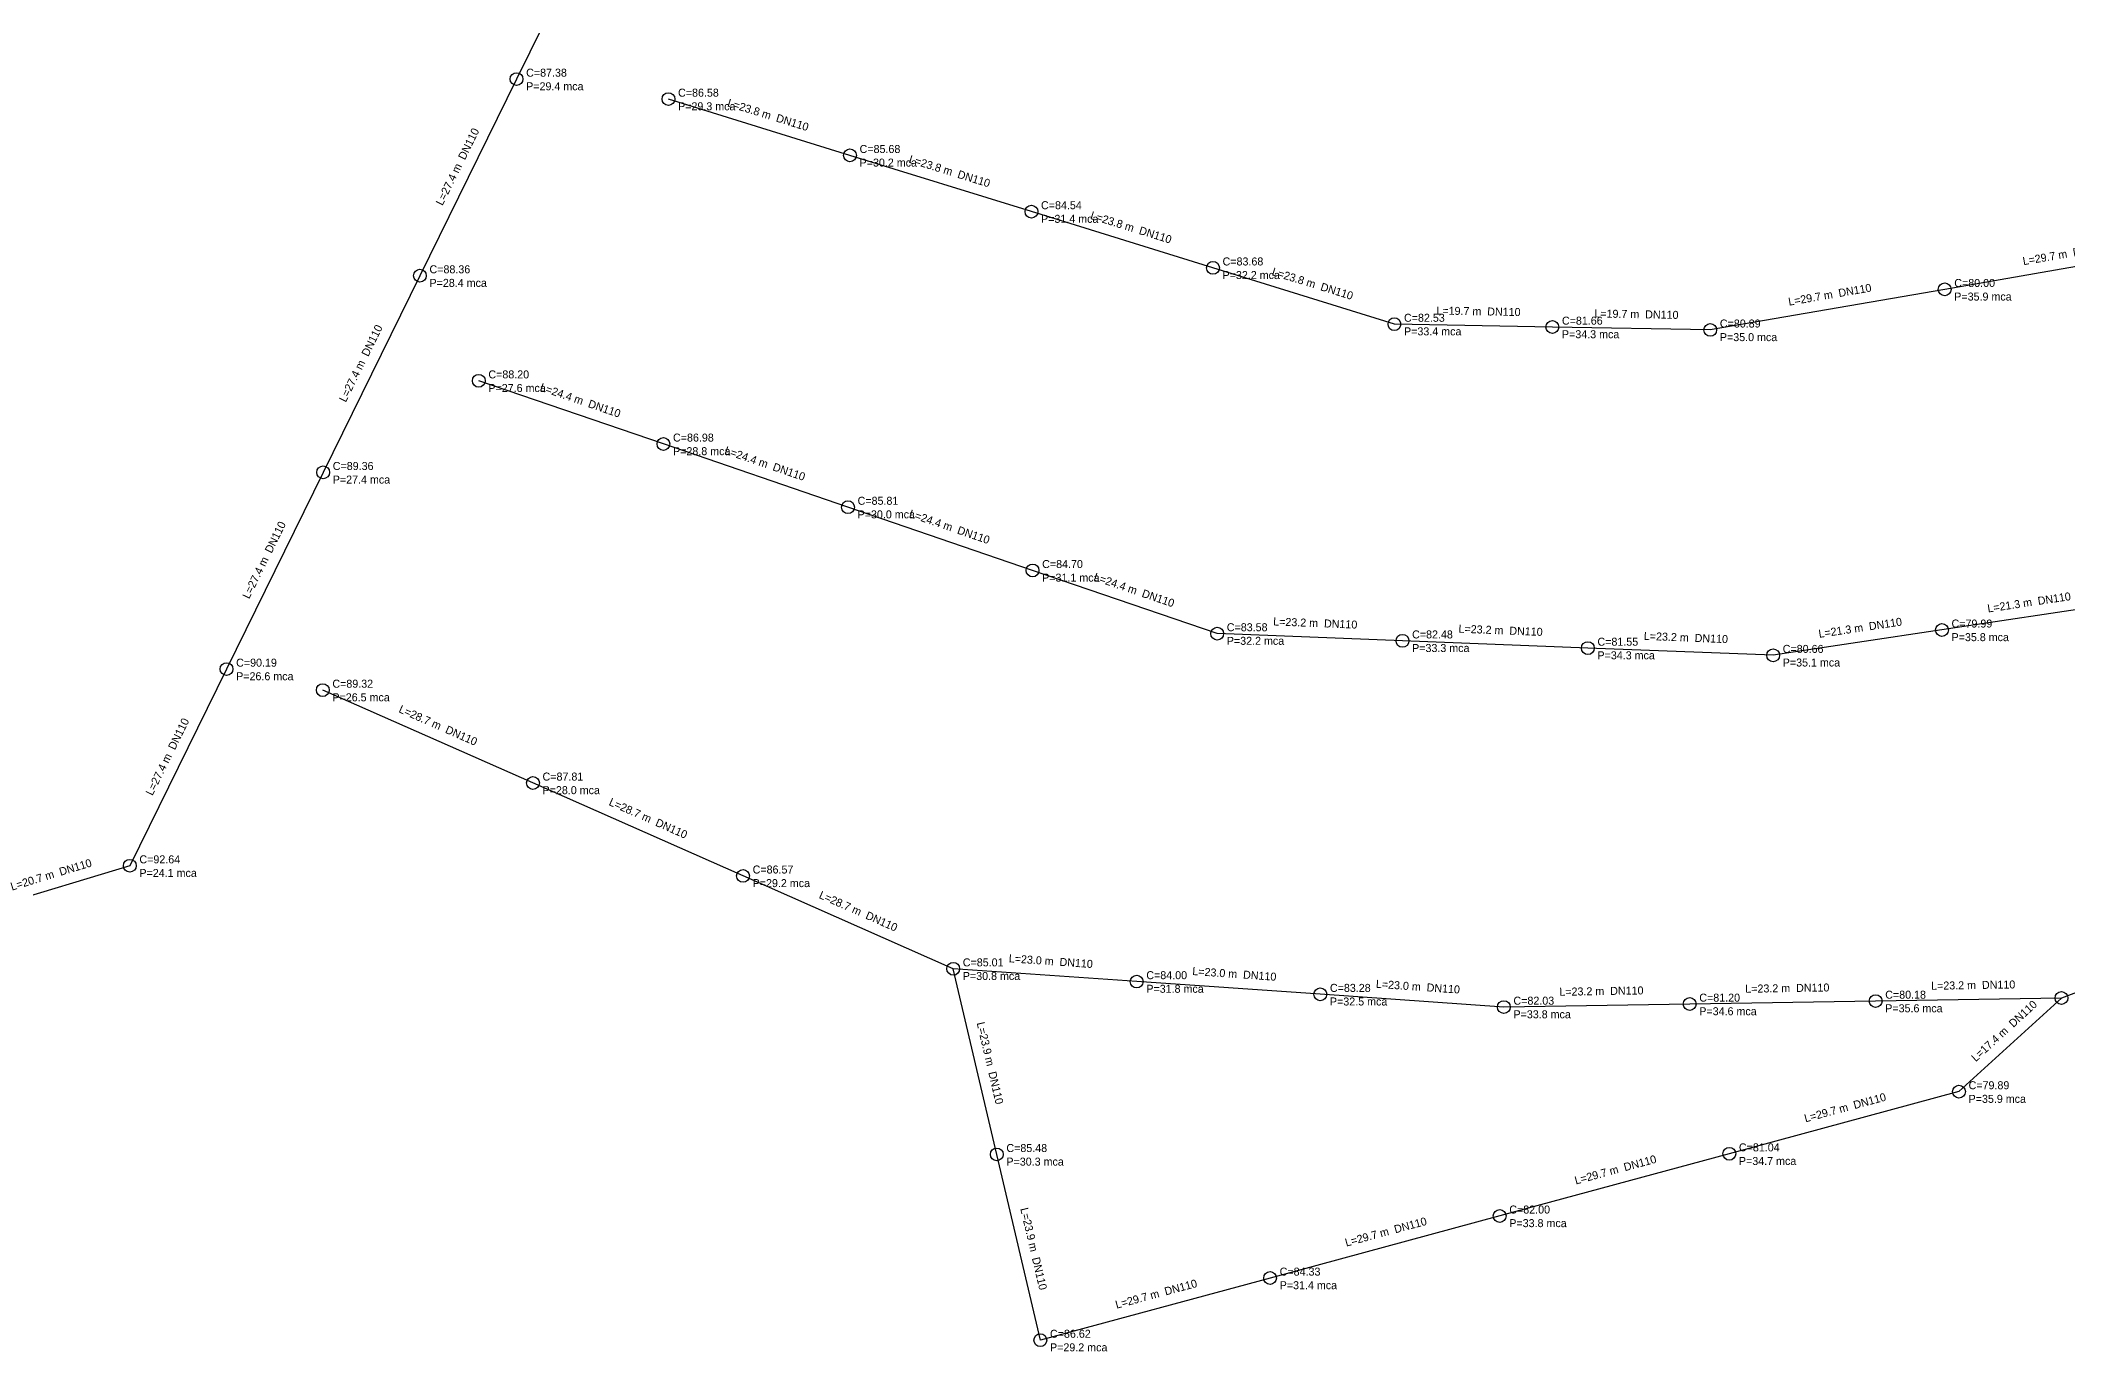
# Model space of a CAD drawing. Extents: x 308164 to 309149, y 8622711 to 8623256.
# Drawn here: x 308558.6 to 308811.9, y 8622710.7 to 8622874.6 of the extents above; entities that cross this region are included whole.
import ezdxf

# ---------------------------------------------------------------- set-up
doc = ezdxf.new("R2010")
doc.units = 0
for name, color, linetype in [('EPANET_NODO_P_15_25', 2, 'CONTINUOUS'), ('EPANET_NODO_P_25_35', 3, 'CONTINUOUS'), ('EPANET_NODO_P_mayor35', 4, 'CONTINUOUS'), ('EPANET_NODO_TXT', 7, 'CONTINUOUS'), ('EPANET_TUBO_DN110', 4, 'CONTINUOUS'), ('EPANET_TUBO_TXT', 8, 'CONTINUOUS')]:
    doc.layers.add(name, color=color, linetype=linetype)

msp = doc.modelspace()

# ---------------------------------------------------------------- linework, layer by layer
at = {"layer": 'EPANET_NODO_P_15_25'}
msp.add_circle((308569.75, 8622771.44), 0.8, dxfattribs=at)
at = {"layer": 'EPANET_NODO_P_25_35'}
for centre in [(308618.09, 8622869.79), (308637.08, 8622867.29), (308659.77, 8622860.25), (308682.45, 8622853.22), (308705.14, 8622846.19), (308606.01, 8622845.21), (308727.82, 8622839.15), (308747.56, 8622838.79), (308613.37, 8622832.07), (308636.45, 8622824.17), (308593.92, 8622820.62), (308659.52, 8622816.27), (308682.59, 8622808.36), (308705.67, 8622800.46), (308728.83, 8622799.56), (308752, 8622798.65), (308581.84, 8622796.03), (308593.87, 8622793.4), (308620.14, 8622781.79), (308646.4, 8622770.17), (308672.67, 8622758.56), (308695.61, 8622756.96), (308718.56, 8622755.37), (308741.5, 8622753.77), (308764.73, 8622754.15), (308678.12, 8622735.35), (308769.68, 8622735.43), (308740.98, 8622727.66), (308712.28, 8622719.9), (308683.57, 8622712.13)]:
    msp.add_circle(centre, 0.8, dxfattribs=at)
at = {"layer": 'EPANET_NODO_P_mayor35'}
for centre in [(308796.6, 8622843.5), (308767.3, 8622838.43), (308796.26, 8622800.92), (308775.16, 8622797.75), (308787.97, 8622754.52), (308811.2, 8622754.9), (308798.39, 8622743.2)]:
    msp.add_circle(centre, 0.8, dxfattribs=at)
at = {"layer": 'EPANET_TUBO_DN110'}
for p, q in [((308630.17, 8622894.38), (308618.09, 8622869.79)), ((308618.09, 8622869.79), (308606.01, 8622845.21)), ((308659.77, 8622860.25), (308637.08, 8622867.29)), ((308682.45, 8622853.22), (308659.77, 8622860.25)), ((308705.14, 8622846.19), (308682.45, 8622853.22)), ((308825.91, 8622848.57), (308796.6, 8622843.5)), ((308606.01, 8622845.21), (308593.92, 8622820.62)), ((308727.82, 8622839.15), (308705.14, 8622846.19)), ((308796.6, 8622843.5), (308767.3, 8622838.43)), ((308747.56, 8622838.79), (308727.82, 8622839.15)), ((308767.3, 8622838.43), (308747.56, 8622838.79)), ((308636.45, 8622824.17), (308613.37, 8622832.07)), ((308659.52, 8622816.27), (308636.45, 8622824.17)), ((308593.92, 8622820.62), (308581.84, 8622796.03)), ((308682.59, 8622808.36), (308659.52, 8622816.27)), ((308705.67, 8622800.46), (308682.59, 8622808.36)), ((308817.37, 8622804.09), (308796.26, 8622800.92)), ((308796.26, 8622800.92), (308775.16, 8622797.75)), ((308728.83, 8622799.56), (308705.67, 8622800.46)), ((308752, 8622798.65), (308728.83, 8622799.56)), ((308775.16, 8622797.75), (308752, 8622798.65)), ((308581.84, 8622796.03), (308569.75, 8622771.44)), ((308620.14, 8622781.79), (308593.87, 8622793.4)), ((308646.4, 8622770.17), (308620.14, 8622781.79)), ((308569.75, 8622771.44), (308549.94, 8622765.43)), ((308672.67, 8622758.56), (308646.4, 8622770.17)), ((308831.18, 8622762.45), (308811.2, 8622754.9)), ((308695.61, 8622756.96), (308672.67, 8622758.56)), ((308678.12, 8622735.35), (308672.67, 8622758.56)), ((308718.56, 8622755.37), (308695.61, 8622756.96)), ((308741.5, 8622753.77), (308718.56, 8622755.37)), ((308764.73, 8622754.15), (308741.5, 8622753.77)), ((308787.97, 8622754.52), (308764.73, 8622754.15)), ((308811.2, 8622754.9), (308787.97, 8622754.52)), ((308811.2, 8622754.9), (308798.39, 8622743.2)), ((308798.39, 8622743.2), (308769.68, 8622735.43)), ((308683.57, 8622712.13), (308678.12, 8622735.35)), ((308769.68, 8622735.43), (308740.98, 8622727.66)), ((308740.98, 8622727.66), (308712.28, 8622719.9)), ((308712.28, 8622719.9), (308683.57, 8622712.13))]:
    msp.add_line(p, q, dxfattribs=at)

# ---------------------------------------------------------------- texts
at = {"layer": 'EPANET_NODO_TXT'}
for s, p in [('C=87.38', (308619.29, 8622870.09)), ('P=29.4 mca', (308619.29, 8622868.39)), ('C=86.58', (308638.28, 8622867.59)), ('P=29.3 mca', (308638.28, 8622865.89)), ('C=85.68', (308660.97, 8622860.55)), ('P=30.2 mca', (308660.97, 8622858.85)), ('C=84.54', (308683.65, 8622853.52)), ('P=31.4 mca', (308683.65, 8622851.82)), ('C=88.36', (308607.21, 8622845.51)), ('C=83.68', (308706.34, 8622846.49)), ('P=28.4 mca', (308607.21, 8622843.81)), ('P=32.2 mca', (308706.34, 8622844.79)), ('C=80.00', (308797.8, 8622843.8)), ('P=35.9 mca', (308797.8, 8622842.1)), ('C=82.53', (308729.02, 8622839.45)), ('C=81.66', (308748.76, 8622839.09)), ('C=80.89', (308768.5, 8622838.73)), ('P=33.4 mca', (308729.02, 8622837.75)), ('P=34.3 mca', (308748.76, 8622837.39)), ('P=35.0 mca', (308768.5, 8622837.03)), ('C=88.20', (308614.57, 8622832.37)), ('P=27.6 mca', (308614.57, 8622830.67)), ('C=86.98', (308637.65, 8622824.47)), ('P=28.8 mca', (308637.65, 8622822.77)), ('C=89.36', (308595.12, 8622820.92)), ('P=27.4 mca', (308595.12, 8622819.22)), ('C=85.81', (308660.72, 8622816.57)), ('P=30.0 mca', (308660.72, 8622814.87)), ('C=84.70', (308683.79, 8622808.66)), ('P=31.1 mca', (308683.79, 8622806.96)), ('C=83.58', (308706.87, 8622800.76)), ('C=79.99', (308797.46, 8622801.22)), ('P=32.2 mca', (308706.87, 8622799.06)), ('C=82.48', (308730.03, 8622799.86)), ('P=33.3 mca', (308730.03, 8622798.16)), ('C=81.55', (308753.2, 8622798.95)), ('C=80.66', (308776.36, 8622798.05)), ('P=35.8 mca', (308797.46, 8622799.52)), ('C=90.19', (308583.04, 8622796.33)), ('P=34.3 mca', (308753.2, 8622797.25)), ('P=35.1 mca', (308776.36, 8622796.35)), ('P=26.6 mca', (308583.04, 8622794.63)), ('C=89.32', (308595.07, 8622793.7)), ('P=26.5 mca', (308595.07, 8622792)), ('C=87.81', (308621.34, 8622782.09)), ('P=28.0 mca', (308621.34, 8622780.39)), ('C=92.64', (308570.95, 8622771.74)), ('P=24.1 mca', (308570.95, 8622770.04)), ('C=86.57', (308647.6, 8622770.47)), ('P=29.2 mca', (308647.6, 8622768.77)), ('C=85.01', (308673.87, 8622758.86)), ('P=30.8 mca', (308673.87, 8622757.16)), ('C=84.00', (308696.81, 8622757.26)), ('P=31.8 mca', (308696.81, 8622755.56)), ('C=83.28', (308719.76, 8622755.67)), ('C=81.20', (308765.93, 8622754.45)), ('C=80.18', (308789.17, 8622754.82)), ('P=32.5 mca', (308719.76, 8622753.97)), ('C=82.03', (308742.7, 8622754.07)), ('P=33.8 mca', (308742.7, 8622752.37)), ('P=34.6 mca', (308765.93, 8622752.75)), ('P=35.6 mca', (308789.17, 8622753.12)), ('C=79.89', (308799.59, 8622743.5)), ('P=35.9 mca', (308799.59, 8622741.8)), ('C=85.48', (308679.32, 8622735.65)), ('C=81.04', (308770.88, 8622735.73)), ('P=34.7 mca', (308770.88, 8622734.03)), ('P=30.3 mca', (308679.32, 8622733.95)), ('C=82.00', (308742.18, 8622727.96)), ('P=33.8 mca', (308742.18, 8622726.26)), ('C=84.33', (308713.48, 8622720.2)), ('P=31.4 mca', (308713.48, 8622718.5)), ('C=86.62', (308684.77, 8622712.43)), ('P=29.2 mca', (308684.77, 8622710.73))]:
    msp.add_text(s, height=1, dxfattribs=at).set_placement(p)
at = {"layer": 'EPANET_TUBO_TXT'}
for s, rotation, p in [('L=23.8 m  DN110', -17.24, (308644.369, 8622866.39)), ('L=27.4 m  DN110', 63.83, (308608.832, 8622853.9)), ('L=23.8 m  DN110', -17.22, (308667.053, 8622859.353)), ('L=23.8 m  DN110', -17.21, (308689.738, 8622852.323)), ('L=29.7 m  DN110', 9.81, (308806.451, 8622846.523)), ('L=23.8 m  DN110', -17.24, (308712.424, 8622845.29)), ('L=29.7 m  DN110', 9.82, (308777.146, 8622841.453)), ('L=27.4 m  DN110', 63.82, (308596.747, 8622829.316)), ('L=19.7 m  DN110', -1.04, (308733.064, 8622840.355)), ('L=19.7 m  DN110', -1.04, (308752.804, 8622839.995)), ('L=24.4 m  DN110', -18.9, (308620.932, 8622830.856)), ('L=24.4 m  DN110', -18.9, (308644.007, 8622822.956)), ('L=27.4 m  DN110', 63.84, (308584.663, 8622804.725)), ('L=24.4 m  DN110', -18.93, (308667.078, 8622815.053)), ('L=24.4 m  DN110', -18.9, (308690.152, 8622807.146)), ('L=21.3 m  DN110', 8.54, (308802.024, 8622803.1)), ('L=23.2 m  DN110', -2.23, (308712.654, 8622801.49)), ('L=23.2 m  DN110', -2.25, (308735.82, 8622800.586)), ('L=21.3 m  DN110', 8.54, (308780.918, 8622799.93)), ('L=23.2 m  DN110', -2.23, (308758.984, 8622799.68)), ('L=28.7 m  DN110', -23.84, (308603.277, 8622790.664)), ('L=27.4 m  DN110', 63.82, (308572.577, 8622780.136)), ('L=28.7 m  DN110', -23.87, (308629.544, 8622779.05)), ('L=20.7 m  DN110', 16.88, (308555.018, 8622768.329)), ('L=28.7 m  DN110', -23.84, (308655.807, 8622767.434)), ('L=23.0 m  DN110', -3.99, (308679.592, 8622759.38)), ('L=23.0 m  DN110', -3.96, (308702.536, 8622757.783)), ('L=23.0 m  DN110', -3.99, (308725.482, 8622756.19)), ('L=23.2 m  DN110', 0.94, (308748.444, 8622755.184)), ('L=23.2 m  DN110', 0.91, (308771.68, 8622755.561)), ('L=23.2 m  DN110', 0.94, (308794.914, 8622755.934)), ('L=17.4 m  DN110', 42.41, (308800.485, 8622746.874)), ('L=23.9 m  DN110', -76.79, (308675.598, 8622751.779)), ('L=29.7 m  DN110', 15.14, (308779.207, 8622739.355)), ('L=29.7 m  DN110', 15.15, (308750.502, 8622731.585)), ('L=23.9 m  DN110', -76.79, (308681.048, 8622728.564)), ('L=29.7 m  DN110', 15.13, (308721.802, 8622723.821)), ('L=29.7 m  DN110', 15.14, (308693.097, 8622716.055))]:
    msp.add_text(s, height=1, rotation=rotation, dxfattribs=at).set_placement(p)

doc.saveas('drawing.dxf')
